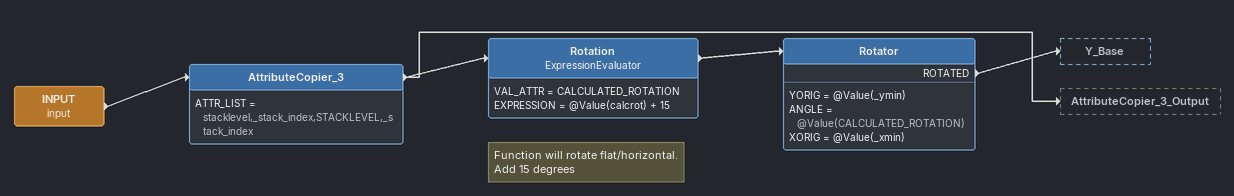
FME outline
INPUT (input)
    -> AttributeCopier_3
AttributeCopier_3
    ATTR_LIST = stacklevel,_stack_index,STACKLEVEL,_stack_index
    -> AttributeCopier_3_Output
    -> Rotation
Note: Function will rotate flat/horizontal. Add 15 degrees
Rotation: ExpressionEvaluator
    VAL_ATTR = CALCULATED_ROTATION
    EXPRESSION = @Value(calcrot) + 15
    -> Rotator
Rotator
    YORIG = @Value(_ymin)
    ANGLE = @Value(CALCULATED_ROTATION)
    XORIG = @Value(_xmin)
    ROTATED -> Y_Base
